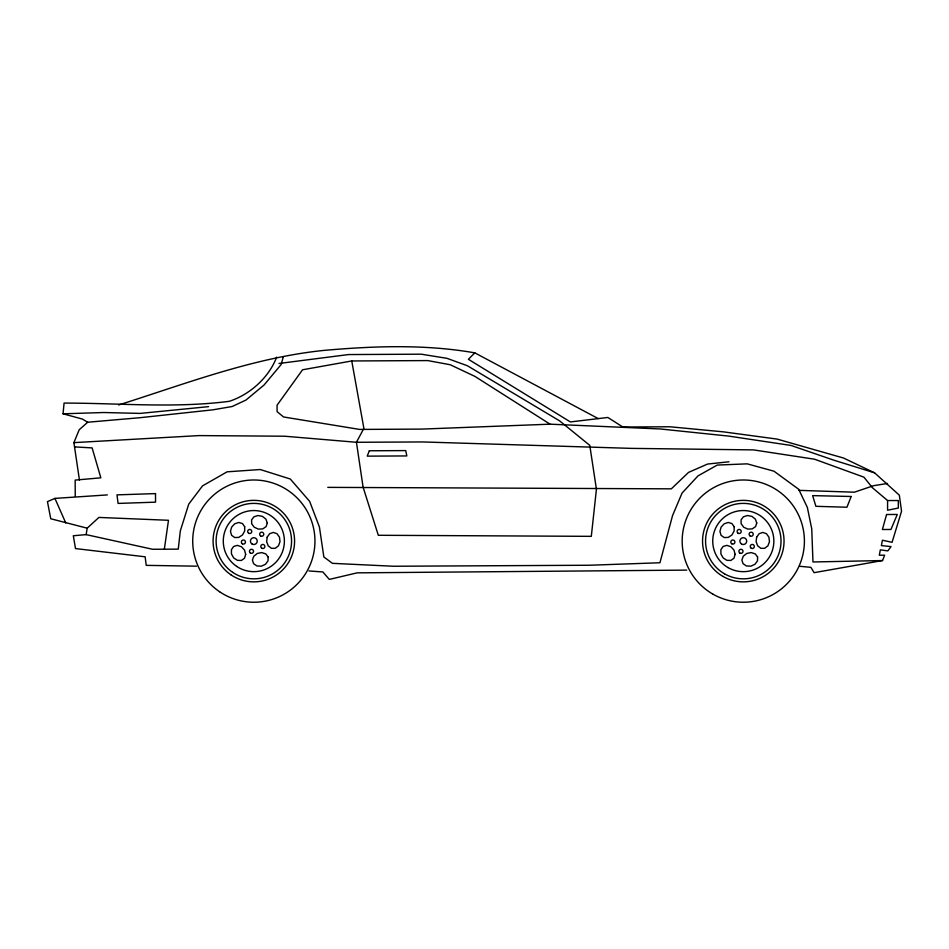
<?xml version="1.0" encoding="UTF-8"?>
<svg xmlns="http://www.w3.org/2000/svg" width="949" height="949" viewBox="0 0 949 949"><rect width="100%" height="100%" fill="white"/><g stroke="black" fill="none" stroke-linecap="round" stroke-linejoin="round"><path stroke-width="1.42" d="M283.241 357.038L281.141 364.535L264.119 384.95L246.005 400.027L232.125 406.528L212.873 409.826L140.132 417.69L87.711 422.234L82.349 419.055L63.061 413.8L64.069 403.088C119.076 403.088 174.533 408.39 229.243 401.32C250.062 394.559 268.887 377.524 276.657 357.144M164.343 549.21L168.483 520.289L98.898 517.43L87.178 528.19L86.145 534.619L73.31 535.758L75.517 548.581L145.126 556.802L146.229 565.355L196.538 566.173M800.161 566.328L810.861 567.336L814.1 572.674L882.534 560.551L884.646 555.189L879.296 555.224L880.34 549.862L887.837 550.894L891.028 546.6L881.384 545.58L882.428 540.218L892.072 542.318L901.55 511.226L899.332 495.188L874.598 472.839L843.483 458.011L777.041 439.079L723.494 431.866L669.947 426.777L622.864 427.014L607.834 417.465L570.396 421.937L468.403 359.303L474.797 352.85L598.202 418.58M79.443 480.075L73.903 442.637L79.194 429.767L87.711 422.234M107.344 494.915L54.923 498.391L47.45 501.641L50.748 518.747L87.178 528.19M118.672 404.962C186.123 383.645 253.003 357.69 323.882 350.406C374.025 345.994 424.998 344.119 474.797 352.85M550.076 424.179L474.915 376.397L450.241 364.748L427.738 360.584L351.759 360.964L302.565 369.778L277.061 405.223L277.096 411.641L283.549 416.967L359.6 429.423L421.664 429.102L550.076 424.179L660.326 428.972L728.856 436.113L790.98 445.437L833.863 460.194L874.598 472.839M887.493 483.468L873.59 485.686L854.361 492.199L798.702 490.348M278.994 363.479L348.508 354.558L421.285 354.191L446.991 358.342L467.371 365.733L559.685 420.917L589.78 445.378L596.423 489.221L591.31 536.339L378.319 535.283L363.099 487.193L356.444 442.281L363.87 428.331L351.759 360.964M208.578 406.647L140.12 413.408L103.726 412.518L63.061 413.8M728.986 461.795L707.598 464.049L688.559 472.377L671.334 488.842L327.785 487.371M73.903 442.637L199.088 435.591L284.712 436.22L356.444 442.281L422.803 441.949L631.536 448.379L753.542 449.897L814.598 459.221L863.922 477.169L872.534 487.833L887.576 500.538L898.323 500.538L898.323 508.035L887.576 510.23L887.576 500.538M882.534 560.551L812.973 561.974L811.739 528.807L807.35 507.418L798.69 489.269L773.993 471.202L747.195 463.847L717.23 465.069L698.025 475.864L682.058 493.077L672.544 515.592L659.935 562.757L589.317 565.248L393.467 566.245L332.447 563.338L323.846 556.956L319.422 527.015L309.659 501.38L290.275 479.008L260.263 469.53L227.096 471.831L202.552 485.864L188.732 504.133L180.31 530.93L178.258 549.139L152.575 549.269L86.145 534.619M686.732 570.112L357.109 572.852L329.315 579.412L322.862 571.95L308.935 570.954M74.995 446.92L92.124 447.904L100.843 477.822L75.173 480.099L75.244 496.149M54.923 498.391L65.754 522.946M244.688 526.754L244.676 531.013L242.458 534.987L238.733 537.419L234.688 537.537L231.603 535.295L230.465 531.416L231.627 527.122L234.723 523.789L238.78 522.46L242.481 523.563L244.688 526.754M734.146 526.754L734.135 531.013L731.916 534.987L728.191 537.419L724.146 537.537L721.074 535.295L719.935 531.416L721.098 527.122L724.194 523.789L728.239 522.46L731.952 523.563L734.146 526.754M268.116 556.956L268.021 560.835L265.506 564.275L261.378 566.185L256.942 565.96L253.597 563.682L252.422 560.064L253.774 556.256L257.238 553.469L261.71 552.579L265.767 553.884L268.116 556.956M757.587 556.956L757.492 560.835L754.977 564.275L750.837 566.185L746.4 565.96L743.055 563.682L741.881 560.064L743.245 556.256L746.709 553.469L751.169 552.579L755.226 553.884L757.587 556.956M267.179 537.158L266.633 541.677L268.223 545.841L271.426 548.308L275.234 548.308L278.437 545.841L280.014 541.677L279.469 537.158L276.978 533.706L273.324 532.425L269.67 533.706L267.179 537.158M756.638 537.158L756.104 541.677L757.682 545.841L760.884 548.308L764.692 548.308L767.895 545.841L769.473 541.677L768.927 537.158L766.436 533.706L762.782 532.425L759.129 533.706L756.638 537.158M886.58 514.512L882.38 529.518L890.945 529.471L897.279 514.465L886.58 514.512M245.661 554.335L244.522 558.214L241.437 560.444L237.392 560.337L233.668 557.905L231.449 553.919L231.437 549.661L233.632 546.482L237.345 545.367L241.402 546.695L244.498 550.04L245.661 554.335M735.119 554.335L733.98 558.214L730.896 560.444L726.851 560.337L723.138 557.905L720.908 553.919L720.896 549.661L723.102 546.482L726.815 545.367L730.86 546.695L733.957 550.04L735.119 554.335M267.286 522.982L266.111 526.6L262.778 528.89L258.33 529.103L254.202 527.193L251.687 523.753L251.592 519.886L253.941 516.814L257.998 515.509L262.47 516.386L265.934 519.174L267.286 522.982M756.756 522.982L755.582 526.6L752.237 528.89L747.8 529.103L743.66 527.193L741.145 523.753L741.05 519.886L743.411 516.814L747.456 515.509L751.928 516.386L755.392 519.174L756.756 522.982M369.339 450.775L367.216 456.137L406.824 455.935L405.721 450.597L369.339 450.775M851.17 496.493L846.947 507.229L815.903 506.315L812.641 495.627L851.17 496.493M155.506 493.599L116.976 494.868L118.091 503.421L155.541 502.163L155.506 493.599M219.575 591.725A61.116 61.116 0 0 0 314.795 545.473A61.116 61.116 0 0 0 227.131 486.137A61.116 61.116 0 0 0 219.575 591.725M230.998 574.857A40.748 40.748 0 0 0 294.475 544.014A40.748 40.748 0 0 0 236.028 504.453A40.748 40.748 0 0 0 230.998 574.857M236.704 566.411A30.558 30.558 0 0 0 284.309 543.291A30.558 30.558 0 0 0 240.477 513.623A30.558 30.558 0 0 0 236.704 566.411M261.805 548.249A2.052 2.052 0 0 0 264.878 546.482A2.052 2.052 0 0 0 261.805 544.702A2.052 2.052 0 0 0 261.805 548.249M252.126 544.062A3.416 3.416 0 0 0 257.238 541.108A3.416 3.416 0 0 0 252.126 538.154A3.416 3.416 0 0 0 252.126 544.062M260.69 535.983A2.052 2.052 0 0 0 263.763 534.216A2.052 2.052 0 0 0 260.69 532.436A2.052 2.052 0 0 0 260.69 535.983M248.685 533.255A2.052 2.052 0 0 0 251.758 531.476A2.052 2.052 0 0 0 248.685 529.708A2.052 2.052 0 0 0 248.685 533.255M242.375 543.824A2.052 2.052 0 0 0 245.447 542.057A2.052 2.052 0 0 0 242.375 540.278A2.052 2.052 0 0 0 242.375 543.824M250.477 553.101A2.052 2.052 0 0 0 253.549 551.322A2.052 2.052 0 0 0 250.477 549.554A2.052 2.052 0 0 0 250.477 553.101M232.683 572.342A37.723 37.723 0 0 0 291.462 543.801A37.723 37.723 0 0 0 237.345 507.181A37.723 37.723 0 0 0 232.683 572.342M724.431 573.777A37.723 37.723 0 0 0 781.015 541.108A37.723 37.723 0 0 0 724.431 508.439A37.723 37.723 0 0 0 724.431 573.777M739.817 553.018A2.052 2.052 0 0 0 743.008 551.464A2.052 2.052 0 0 0 740.078 549.483A2.052 2.052 0 0 0 739.817 553.018M731.715 543.753A2.052 2.052 0 0 0 734.906 542.199A2.052 2.052 0 0 0 731.964 540.206A2.052 2.052 0 0 0 731.715 543.753M738.144 533.255A2.052 2.052 0 0 0 741.216 531.476A2.052 2.052 0 0 0 738.144 529.708A2.052 2.052 0 0 0 738.144 533.255M750.03 535.912A2.052 2.052 0 0 0 753.221 534.358A2.052 2.052 0 0 0 750.291 532.365A2.052 2.052 0 0 0 750.03 535.912M741.584 544.062A3.416 3.416 0 0 0 746.709 541.108A3.416 3.416 0 0 0 741.584 538.154A3.416 3.416 0 0 0 741.584 544.062M751.264 548.249A2.052 2.052 0 0 0 754.336 546.482A2.052 2.052 0 0 0 751.264 544.702A2.052 2.052 0 0 0 751.264 548.249M728.013 567.573A30.558 30.558 0 0 0 773.85 541.108A30.558 30.558 0 0 0 728.013 514.643A30.558 30.558 0 0 0 728.013 567.573M722.924 576.399A40.748 40.748 0 0 0 784.04 541.108A40.748 40.748 0 0 0 722.924 505.817A40.748 40.748 0 0 0 722.924 576.399M712.735 594.038A61.116 61.116 0 0 0 804.408 541.108A61.116 61.116 0 0 0 712.735 488.177A61.116 61.116 0 0 0 712.735 594.038"/></g></svg>
